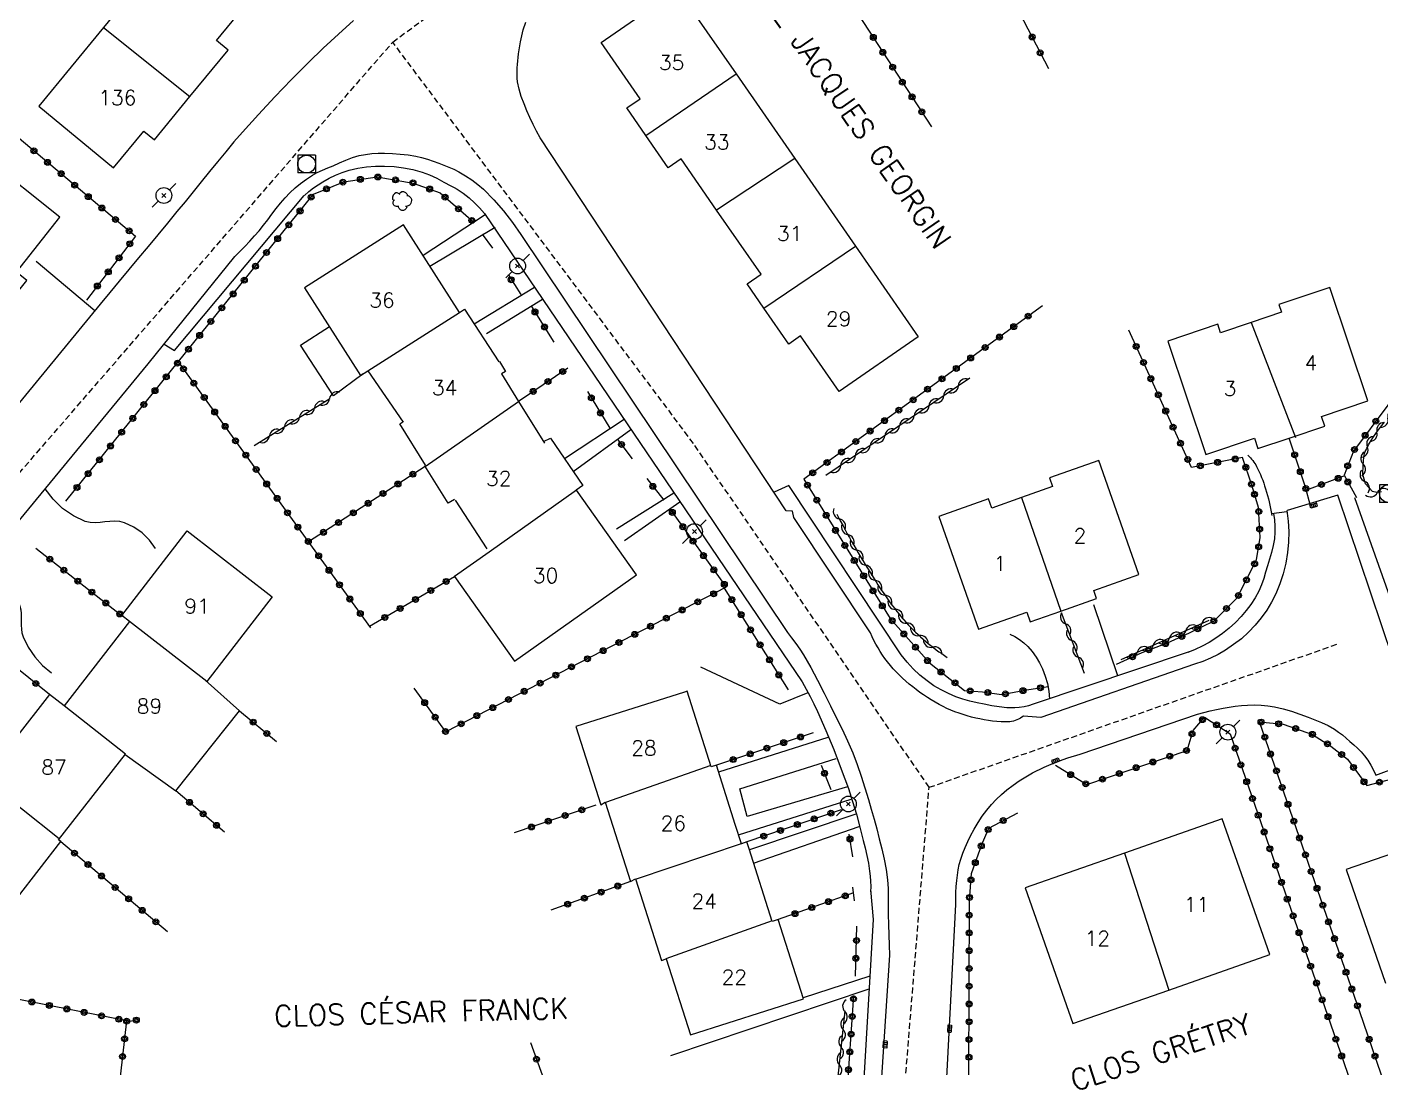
# Model space of a CAD drawing. Header units: millimetres. Extents: x 164000 to 165000, y 151998 to 153000.
# Drawn here: x 164147.9 to 164262.3, y 152198.3 to 152286.3 of the extents above; entities that cross this region are included whole.
import ezdxf
from ezdxf.enums import TextEntityAlignment as Align

# ---------------------------------------------------------------- set-up
doc = ezdxf.new("R2010")
doc.units = ezdxf.units.MM
doc.linetypes.add('DASHED', pattern=[0.75, 0.5, -0.25])
doc.layers.get('0').update_dxf_attribs({"linetype": 'CONTINUOUS'})
for name, color, linetype in [('W0001', 6, 'DASHED'), ('W0008', 7, 'CONTINUOUS'), ('W0014', 7, 'CONTINUOUS'), ('W0017', 7, 'CONTINUOUS'), ('W0101', 7, 'CONTINUOUS'), ('W0104', 1, 'CONTINUOUS'), ('W0300', 7, 'CONTINUOUS'), ('W0310', 3, 'CONTINUOUS'), ('W0323', 7, 'CONTINUOUS'), ('W0401', 7, 'CONTINUOUS'), ('W0420', 7, 'CONTINUOUS'), ('W0473', 7, 'CONTINUOUS'), ('W0989', 7, 'CONTINUOUS'), ('W0991', 7, 'CONTINUOUS'), ('W1102', 7, 'CONTINUOUS')]:
    doc.layers.add(name, color=color, linetype=linetype)
doc.styles.get("Standard").update_dxf_attribs({"font": 'romans.shx', "width": 0.85})

# ---------------------------------------------------------------- blocks, each defined once
blk = doc.blocks.new('T473')
for p, q in [((-0.166667, 0.166667), (0.166667, -0.166667)), ((-0.166667, -0.166667), (0.166667, 0.166667)), ((0.500001, 0.500001), (1.000002, 1.000002)), ((-1.000002, -1.000002), (-0.500001, -0.500001))]:
    blk.add_line(p, q)
blk.add_ellipse((0, 0), major_axis=(0.471405, 0.471405), ratio=1, start_param=5.4977871438, end_param=11.780972451)
blk = doc.blocks.new('T401')
for p, q in [((-0.3, 0.3), (0, 0.3)), ((-0.3, -0.25), (-0.3, 0.3)), ((-0.3, 0.15), (0, 0.15)), ((-0.3, 0), (0, 0)), ((0, 0.3), (0, -0.25)), ((-0.3, -0.15), (0, -0.15)), ((-0.3, -0.25), (-0.3, -0.3)), ((-0.3, -0.3), (0, -0.3)), ((0, -0.3), (0, -0.25))]:
    blk.add_line(p, q)
blk = doc.blocks.new('T420')
for p, q in [((0.75, 0.75), (-0.75, 0.75)), ((-0.75, 0.75), (-0.75, -0.75)), ((0.75, 0.75), (0.75, -0.75)), ((0.75, -0.75), (-0.75, -0.75))]:
    blk.add_line(p, q)
blk.add_ellipse((0, 0), major_axis=(-0.53, 0.53), ratio=1, start_param=3.926991, end_param=10.210176)
blk = doc.blocks.new('T300')
for p, q in [((-0.8, 0.51), (-0.86, 0.34)), ((-0.86, 0.34), (-0.86, 0.17)), ((-0.86, 0.17), (-0.74, 0.06)), ((-0.69, 0.63), (-0.8, 0.51)), ((-0.8, -0.06), (-0.74, 0.06)), ((-0.74, 0.06), (-0.69, 0.11)), ((-0.57, 0.69), (-0.69, 0.63)), ((-0.46, 0.69), (-0.57, 0.69)), ((-0.29, 0.63), (-0.46, 0.69)), ((-0.29, 0.63), (-0.17, 0.74)), ((-0.23, 0.57), (-0.29, 0.63)), ((-0.17, 0.74), (-0.06, 0.8)), ((-0.06, 0.8), (0.06, 0.8)), ((0.06, 0.8), (0.23, 0.74)), ((0.23, 0.74), (0.34, 0.63)), ((0.34, 0.63), (0.4, 0.51)), ((0.46, 0.46), (0.34, 0.46)), ((0.4, 0.51), (0.4, 0.46)), ((0.57, 0.4), (0.46, 0.46)), ((0.57, 0.4), (0.69, 0.29)), ((0.69, 0.29), (0.74, 0.17)), ((0.74, 0.06), (0.69, -0.17)), ((0.74, 0.17), (0.74, 0.06)), ((-0.8, -0.17), (-0.8, -0.06)), ((-0.8, -0.23), (-0.8, -0.17)), ((-0.74, -0.34), (-0.8, -0.23)), ((-0.69, -0.4), (-0.74, -0.34)), ((-0.51, -0.46), (-0.69, -0.4)), ((-0.4, -0.46), (-0.51, -0.46)), ((-0.4, -0.46), (-0.34, -0.46)), ((-0.34, -0.46), (-0.34, -0.4)), ((-0.34, -0.51), (-0.34, -0.46)), ((-0.29, -0.63), (-0.34, -0.51)), ((-0.17, -0.74), (-0.29, -0.63)), ((-0.06, -0.8), (-0.17, -0.74)), ((0.06, -0.8), (-0.06, -0.8)), ((0.17, -0.74), (0.06, -0.8)), ((0.23, -0.69), (0.17, -0.74)), ((0.29, -0.46), (0.23, -0.46)), ((0.29, -0.63), (0.23, -0.69)), ((0.46, -0.4), (0.29, -0.46)), ((0.34, -0.51), (0.29, -0.63)), ((0.34, -0.51), (0.34, -0.46)), ((0.57, -0.34), (0.46, -0.4)), ((0.63, -0.29), (0.57, -0.34)), ((0.69, -0.17), (0.63, -0.29))]:
    blk.add_line(p, q)
blk = doc.blocks.new('t323o')
at = {"color": 0, "linetype": 'Continuous'}
for radius in [0.25, 0.15]:
    blk.add_circle((0, 0), radius, dxfattribs=at)
blk = doc.blocks.new('t310o')
at = {"color": 0, "linetype": 'Continuous'}
for centre, start, end in [((-0.5, 0.38), 216.8699, 323.1304), ((0.5, -0.37), 36.8699, 143.1303)]:
    blk.add_arc(centre, 0.625, start, end, dxfattribs=at)

msp = doc.modelspace()

# ---------------------------------------------------------------- linework, layer by layer
at = {"layer": 'W0001'}
for points in [[(164178.78, 152284.99), (164199.12, 152300.01), (164234.82, 152317.54), (164273.33, 152337.17)], [(164121.4, 152171), (164122.45, 152178.9), (164128.01, 152216.81), (164144.27, 152245.18), (164178.78, 152284.99)], [(164224.09, 152222.05), (164204.19, 152251.09), (164178.78, 152284.99)], [(164224.09, 152222.05), (164258.53, 152234.13)], [(164219.95, 152171), (164224.09, 152222.05)]]:
    msp.add_lwpolyline(points, dxfattribs=at)
at = {"layer": 'W0008'}
for points in [[(164175.47, 152286.82), (164174.19, 152285.65), (164172.91, 152284.47), (164171.66, 152283.26), (164170.23, 152281.83), (164168.82, 152280.37), (164167.44, 152278.89), (164166.08, 152277.38), (164165.37, 152276.56), (164164.67, 152275.73), (164163.98, 152274.89), (164163.29, 152274.05), (164162.61, 152273.2), (164161.93, 152272.35), (164161.24, 152271.51), (164160.55, 152270.67), (164159.74, 152269.69), (164158.93, 152268.71), (164158.12, 152267.73), (164157.3, 152266.76), (164156.49, 152265.78), (164155.68, 152264.8), (164154.87, 152263.83), (164154.06, 152262.85), (164152.25, 152260.66), (164150.45, 152258.47), (164148.65, 152256.28), (164146.86, 152254.08)], [(164191.24, 152276.92), (164190.93, 152277.47), (164190.63, 152278.03), (164190.36, 152278.61), (164190.11, 152279.19), (164189.87, 152279.78), (164189.64, 152280.39), (164189.45, 152281.01), (164189.33, 152281.64), (164189.3, 152281.94), (164189.28, 152282.23), (164189.28, 152282.53), (164189.29, 152282.82), (164189.32, 152283.11), (164189.34, 152283.41), (164189.38, 152283.7), (164189.41, 152283.99), (164189.48, 152284.51), (164189.57, 152285.02), (164189.68, 152285.53), (164189.81, 152286.04), (164190.02, 152286.68)], [(164219.13, 152235.1), (164212.65, 152244.83), (164212.55, 152245.37), (164212.03, 152245.4), (164191.24, 152276.92)], [(164165.44, 152266.89), (164165.87, 152267.31), (164166.29, 152267.74), (164166.7, 152268.17), (164167.11, 152268.62), (164167.49, 152269.06), (164167.86, 152269.52), (164168.22, 152269.99), (164168.57, 152270.46), (164168.93, 152270.93), (164169.3, 152271.39), (164169.69, 152271.83), (164170.1, 152272.26), (164170.54, 152272.67), (164171, 152273.05), (164171.49, 152273.41), (164171.99, 152273.74), (164172.41, 152273.98), (164172.85, 152274.18), (164173.3, 152274.37), (164173.74, 152274.55), (164174.28, 152274.79), (164174.83, 152275.03), (164175.38, 152275.25), (164175.95, 152275.41), (164176.48, 152275.51), (164177.01, 152275.57), (164177.55, 152275.6), (164178.08, 152275.6), (164178.75, 152275.59), (164179.41, 152275.54), (164180.07, 152275.47), (164180.73, 152275.36), (164181.22, 152275.24), (164181.71, 152275.1), (164182.19, 152274.94), (164182.67, 152274.77), (164183.1, 152274.61), (164183.53, 152274.44), (164183.95, 152274.25), (164184.37, 152274.04), (164184.92, 152273.71), (164185.45, 152273.36), (164185.96, 152272.97), (164186.44, 152272.56), (164187.32, 152271.68), (164188.15, 152270.74), (164188.9, 152269.76), (164189.6, 152268.73)], [(164189.6, 152268.73), (164212.12, 152235.13)], [(164144.21, 152240.95), (164158.13, 152257.83), (164165.44, 152266.89)], [(164261.84, 152223.07), (164266.05, 152224.66), (164258.61, 152246.72), (164254.35, 152245.43)], [(164254.32, 152245.43), (164254.43, 152244.54), (164254.48, 152243.65), (164254.46, 152242.76), (164254.37, 152241.87), (164254.22, 152240.97), (164254, 152240.09), (164253.72, 152239.23), (164253.37, 152238.39), (164253.02, 152237.68), (164252.61, 152237), (164252.15, 152236.36), (164251.65, 152235.75), (164251.08, 152235.15), (164250.47, 152234.6), (164249.82, 152234.1), (164249.14, 152233.64), (164248.52, 152233.28), (164247.87, 152232.96), (164247.21, 152232.68), (164246.52, 152232.46)], [(164212.12, 152235.13), (164212.48, 152234.67), (164212.84, 152234.21), (164213.17, 152233.73), (164213.49, 152233.24), (164214.11, 152232.18), (164214.67, 152231.1), (164215.22, 152230.01), (164215.76, 152228.92), (164216.25, 152227.94), (164216.74, 152226.96), (164217.21, 152225.97), (164217.64, 152224.96), (164218.01, 152223.99), (164218.35, 152223), (164218.66, 152222.01), (164218.96, 152221.02), (164219.21, 152220.2), (164219.45, 152219.37), (164219.67, 152218.54), (164219.88, 152217.7), (164220.09, 152216.84), (164220.29, 152215.98), (164220.46, 152215.11), (164220.58, 152214.23), (164220.61, 152213.86), (164220.63, 152213.5), (164220.64, 152213.13), (164220.64, 152212.77), (164220.64, 152212.4), (164220.63, 152212.04), (164220.63, 152211.68), (164220.64, 152211.31), (164220.66, 152210.45), (164220.69, 152209.59), (164220.71, 152208.72), (164220.74, 152207.86)], [(164246.52, 152232.46), (164233.53, 152227.95)], [(164246.77, 152228.22), (164247.3, 152228.37), (164247.84, 152228.51), (164248.38, 152228.63), (164248.92, 152228.73), (164249.44, 152228.83), (164249.96, 152228.91), (164250.48, 152228.97), (164251, 152229), (164251.57, 152229.01), (164252.14, 152228.98), (164252.7, 152228.93), (164253.27, 152228.84), (164253.99, 152228.68), (164254.7, 152228.47), (164255.4, 152228.23), (164256.1, 152227.98), (164256.67, 152227.76), (164257.24, 152227.52), (164257.8, 152227.26), (164258.34, 152226.95), (164258.68, 152226.72), (164259.01, 152226.47), (164259.32, 152226.2), (164259.63, 152225.93), (164259.96, 152225.64), (164260.28, 152225.35), (164260.59, 152225.05), (164260.87, 152224.72), (164261.15, 152224.33), (164261.41, 152223.93), (164261.64, 152223.51), (164261.84, 152223.07)], [(164236.84, 152224.85), (164246.77, 152228.22)], [(164226.35, 152212.15), (164226.35, 152212.66), (164226.36, 152213.16), (164226.39, 152213.67), (164226.43, 152214.17), (164226.49, 152214.63), (164226.56, 152215.08), (164226.64, 152215.53), (164226.76, 152215.98), (164226.93, 152216.49), (164227.13, 152216.98), (164227.35, 152217.47), (164227.59, 152217.95), (164227.9, 152218.51), (164228.23, 152219.07), (164228.58, 152219.61), (164228.97, 152220.13), (164229.36, 152220.59), (164229.77, 152221.03), (164230.21, 152221.44), (164230.67, 152221.83), (164231.18, 152222.23), (164231.71, 152222.6), (164232.26, 152222.94), (164232.83, 152223.26), (164233.8, 152223.74), (164234.79, 152224.16), (164235.81, 152224.53), (164236.84, 152224.85)], [(164224.22, 152171), (164226.35, 152212.15)], [(164220.74, 152207.86), (164218.67, 152176.09)]]:
    msp.add_lwpolyline(points, dxfattribs=at)
msp.add_lwpolyline([(164233.53, 152227.95), (164232.07, 152228.05, -0.096997), (164230.91, 152227.57, -0.0604), (164228.03, 152227.9, -0.058379), (164225.27, 152228.87, -0.055024), (164222.71, 152230.54, -0.057197), (164220.58, 152232.64, -0.06414), (164219.13, 152235.1)], format="xyb", dxfattribs=at)
at = {"layer": 'W0014'}
for points in [[(164171.34, 152272.04), (164171.7, 152272.37), (164172.08, 152272.67), (164172.47, 152272.95), (164172.88, 152273.2), (164173.41, 152273.5), (164173.95, 152273.76), (164174.51, 152273.99), (164175.09, 152274.17), (164175.83, 152274.34), (164176.57, 152274.46), (164177.33, 152274.52), (164178.08, 152274.52), (164178.89, 152274.48), (164179.69, 152274.38), (164180.48, 152274.22), (164181.27, 152274.01), (164181.9, 152273.78), (164182.51, 152273.49), (164183.1, 152273.17), (164183.69, 152272.85), (164183.96, 152272.71), (164184.23, 152272.56), (164184.49, 152272.41), (164184.74, 152272.23), (164185.23, 152271.84), (164185.68, 152271.42), (164186.12, 152270.98), (164186.52, 152270.51)], [(164159.46, 152259.49), (164160.34, 152258.94), (164171.31, 152272.04)], [(164186.59, 152270.41), (164181.34, 152266.98)], [(164186.52, 152270.51), (164213.36, 152230.95)], [(164181.92, 152266.07), (164187.44, 152269.35)], [(164190.75, 152264.27), (164185.67, 152261.17)], [(164186.71, 152260.39), (164191.43, 152263.27)], [(164198.32, 152253.11), (164193.3, 152249.79)], [(164194.02, 152248.73), (164198.9, 152252.26)], [(164221.74, 152233.24), (164212.25, 152247.53), (164210.99, 152246.99)], [(164202.53, 152246.9), (164197.69, 152243.84)], [(164198.36, 152242.89), (164203.04, 152246.15)], [(164265.67, 152230.7), (164260.06, 152246.51)], [(164253.19, 152245.18), (164253.26, 152244.65), (164253.3, 152244.12), (164253.3, 152243.59), (164253.27, 152243.05), (164253.17, 152242.47), (164253.02, 152241.89), (164252.85, 152241.32), (164252.67, 152240.76), (164252.52, 152240.22), (164252.36, 152239.68), (164252.17, 152239.15), (164251.95, 152238.63), (164251.63, 152238.05), (164251.28, 152237.5), (164250.89, 152236.97), (164250.46, 152236.47), (164249.97, 152235.96), (164249.44, 152235.49), (164248.88, 152235.05), (164248.3, 152234.64), (164247.75, 152234.29), (164247.17, 152233.97), (164246.57, 152233.69), (164245.96, 152233.44)], [(164254.32, 152245.32), (164253.02, 152245.14)], [(164246.07, 152233.48), (164232.88, 152229.06)], [(164232.88, 152229.06), (164232.5, 152228.94), (164232.11, 152228.85), (164231.71, 152228.79), (164231.32, 152228.76), (164230.67, 152228.77), (164230.02, 152228.84), (164229.39, 152228.94), (164228.75, 152229.06), (164228.15, 152229.18), (164227.54, 152229.32), (164226.94, 152229.49), (164226.35, 152229.7), (164225.72, 152229.98), (164225.1, 152230.28), (164224.5, 152230.63), (164223.93, 152231.03), (164223.32, 152231.52), (164222.75, 152232.05), (164222.23, 152232.63), (164221.74, 152233.24)], [(164213.36, 152230.95), (164213.7, 152230.34), (164214.03, 152229.72), (164214.35, 152229.1), (164214.65, 152228.46), (164215.36, 152226.86), (164216.04, 152225.23), (164216.67, 152223.59), (164217.27, 152221.94), (164217.62, 152220.86), (164217.95, 152219.77), (164218.25, 152218.67), (164218.53, 152217.57), (164218.69, 152216.93), (164218.84, 152216.28), (164218.97, 152215.64), (164219.07, 152214.98), (164219.12, 152214.54), (164219.15, 152214.11), (164219.16, 152213.67), (164219.15, 152213.23)], [(164217.21, 152222.09), (164208.72, 152219.59), (164208.1, 152221.91)], [(164207.99, 152218.04), (164217.52, 152221.06)], [(164217.89, 152219.78), (164208.91, 152216.78)], [(164209.27, 152215.65), (164218.19, 152218.75)], [(164219.14, 152213.42), (164219.37, 152210.88), (164217.4, 152177.25)], [(164219.09, 152206.1), (164213.46, 152204.27)], [(164202.27, 152199.39), (164219.03, 152205.02)]]:
    msp.add_lwpolyline(points, dxfattribs=at)
at = {"layer": 'W0017'}
for points in [[(164153.61, 152262.3), (164148.66, 152266.46)], [(164158.75, 152242.22), (164158.24, 152242.92), (164157.62, 152243.53), (164156.91, 152244.03), (164156.13, 152244.4), (164155.72, 152244.51), (164155.3, 152244.53), (164154.88, 152244.51), (164154.47, 152244.46), (164154.07, 152244.41), (164153.65, 152244.38), (164153.23, 152244.41), (164152.81, 152244.51), (164151.81, 152244.98), (164150.89, 152245.61), (164150.09, 152246.38), (164149.42, 152247.27)], [(164256.31, 152245.83), (164255.88, 152247.41)], [(164144.44, 152241.22), (164144.88, 152240.88), (164145.29, 152240.51), (164145.67, 152240.11), (164146.02, 152239.68), (164146.4, 152239.14), (164146.75, 152238.58), (164147.05, 152237.99), (164147.29, 152237.36), (164147.36, 152237.04), (164147.39, 152236.72), (164147.4, 152236.39), (164147.39, 152236.07), (164147.39, 152235.75), (164147.41, 152235.42), (164147.46, 152235.09), (164147.56, 152234.77), (164147.99, 152233.89), (164148.54, 152233.08), (164149.2, 152232.35), (164149.96, 152231.73)], [(164240.04, 152231.46), (164238, 152237.47)], [(164230.91, 152234.99), (164231.32, 152234.78), (164231.72, 152234.54), (164232.08, 152234.25), (164232.42, 152233.94), (164232.8, 152233.51), (164233.13, 152233.05), (164233.42, 152232.56), (164233.66, 152232.05), (164233.9, 152231.44), (164234.08, 152230.81), (164234.2, 152230.17), (164234.27, 152229.52)], [(164213.84, 152230.02), (164211.47, 152229.08), (164204.81, 152232.21)], [(164215.54, 152226.25), (164206.31, 152223.32)], [(164208.1, 152221.91), (164216.25, 152224.48)]]:
    msp.add_lwpolyline(points, dxfattribs=at)
msp.add_lwpolyline([(164251.03, 152250.09, -0.069252), (164251.76, 152249.15, -0.052692), (164252.51, 152247.26, -0.036028), (164253.05, 152245.02)], format="xyb", dxfattribs=at)
at = {"layer": 'W0101'}
for points in [[(164161.64, 152280.39), (164164.87, 152284.32), (164163.89, 152285.12), (164166.54, 152288.34), (164160.3, 152293.46), (164154.35, 152286.22)], [(164200.17, 152277.1), (164198.56, 152279.43), (164199.69, 152280.21), (164196.39, 152284.97), (164202.85, 152289.44), (164207.8, 152282.3)], [(164154.35, 152286.22), (164148.88, 152279.57)], [(164207.8, 152282.3), (164212.75, 152275.15)], [(164148.88, 152279.57), (164155.2, 152274.37), (164157.75, 152277.48), (164158.65, 152276.75), (164161.64, 152280.39)], [(164206.14, 152270.81), (164203.16, 152275.13), (164202.06, 152274.37), (164200.17, 152277.1)], [(164146.21, 152262.77), (164147.87, 152264.87), (164147, 152265.57), (164150.67, 152270.21), (164144.35, 152275.21), (164139.01, 152268.46)], [(164212.75, 152275.15), (164217.86, 152267.76)], [(164210.14, 152262.51), (164208.71, 152264.57), (164209.9, 152265.39), (164206.14, 152270.81)], [(164184.42, 152262.15), (164179.7, 152269.56), (164171.34, 152264.24), (164176.06, 152256.82), (164176.68, 152257.22)], [(164217.86, 152267.76), (164223.17, 152260.09)], [(164254.5, 152251.55), (164257.51, 152252.56), (164257.24, 152253.37), (164261.16, 152254.69), (164257.94, 152264.27), (164253.63, 152262.82), (164253.85, 152262.17), (164251.29, 152261.32)], [(164184.42, 152262.15), (164184.85, 152262.44), (164187.73, 152257.98)], [(164223.17, 152260.09), (164216.48, 152255.47), (164213.22, 152260.18), (164212.23, 152259.49), (164210.14, 152262.51)], [(164251.29, 152261.32), (164248.71, 152260.45), (164248.47, 152261.16), (164244.25, 152259.74), (164247.47, 152250.15)], [(164187.79, 152258.02), (164188.32, 152257.17), (164187.97, 152256.96), (164189.41, 152254.65)], [(164176.68, 152257.22), (164179.65, 152252.88)], [(164189.41, 152254.65), (164191.61, 152251.12)], [(164181.49, 152249.21), (164181.55, 152249.25), (164179.37, 152252.76), (164179.62, 152252.92)], [(164191.52, 152251.26), (164192.11, 152251.55), (164194.83, 152247.53), (164194.29, 152247.14)], [(164247.47, 152250.15), (164251.58, 152251.53), (164251.87, 152250.67), (164254.5, 152251.55)], [(164235.23, 152236.94), (164238.24, 152238), (164238, 152238.68), (164241.82, 152240.03), (164238.43, 152249.66), (164234.26, 152248.19), (164234.52, 152247.45), (164231.9, 152246.52)], [(164183.47, 152246.04), (164181.49, 152249.21)], [(164184.01, 152239.85), (164189.08, 152232.7), (164199.38, 152240), (164194.3, 152247.15)], [(164184, 152246.37), (164183.47, 152246.04)], [(164184.05, 152246.3), (164186.74, 152242.19)], [(164231.9, 152246.52), (164229.38, 152245.64), (164229.1, 152246.41), (164224.9, 152244.93), (164228.26, 152235.4)], [(164155.89, 152236.55), (164161.42, 152243.7), (164168.6, 152238.14), (164163.07, 152231)], [(164186.93, 152241.92), (164184.01, 152239.85)], [(164228.26, 152235.4), (164232.35, 152236.84), (164232.64, 152236.03), (164235.23, 152236.94)], [(164156.53, 152236.06), (164151.01, 152228.93)], [(164156.53, 152236.06), (164155.89, 152236.55)], [(164156.19, 152224.82), (164160.47, 152221.75), (164165.84, 152228.52), (164162.93, 152231.11)], [(164203.42, 152230.1), (164194.24, 152227.18)], [(164205.69, 152223.78), (164203.66, 152230.18), (164203.42, 152230.1)], [(164151.01, 152228.93), (164149.79, 152229.89), (164144.2, 152222.76)], [(164194.24, 152227.18), (164196.35, 152220.57), (164196.73, 152220.8)], [(164150.54, 152217.62), (164156.21, 152224.86)], [(164207.71, 152218.91), (164206.12, 152223.91), (164205.69, 152223.78)], [(164196.73, 152220.8), (164198.86, 152214.1), (164199.29, 152214.32)], [(164208.23, 152217.29), (164207.71, 152218.91)], [(164244.34, 152204.93), (164252.88, 152207.93), (164248.86, 152219.39), (164240.59, 152216.49)], [(164145.21, 152210.39), (164150.74, 152217.46), (164150.54, 152217.62)], [(164208.89, 152216.84), (164208.7, 152217.44), (164208.23, 152217.29)], [(164265.91, 152218.2), (164263.06, 152217.22), (164263.32, 152216.48), (164259.33, 152215.1), (164262.66, 152205.52)], [(164210.84, 152210.72), (164208.89, 152216.84)], [(164240.59, 152216.49), (164232.21, 152213.55)], [(164199.29, 152214.32), (164201.48, 152207.43), (164201.89, 152207.56)], [(164232.21, 152213.55), (164236.22, 152202.09), (164244.34, 152204.93)], [(164201.89, 152207.56), (164203.93, 152201.15), (164213.48, 152204.19), (164211.35, 152210.88), (164210.84, 152210.72)]]:
    msp.add_lwpolyline(points, dxfattribs=at)
at = {"layer": 'W0104'}
msp.add_lwpolyline([(164176.29, 152256.97), (164173.77, 152255.11), (164170.99, 152259.4), (164173.43, 152260.96)], dxfattribs=at)
at = {"layer": 'W0310'}
for points in [[(164227.54, 152256.62), (164215.38, 152248.39)], [(164167.08, 152250.93), (164173.47, 152254.89)], [(164262.3, 152247.01), (164261.92, 152246.94), (164261.55, 152247.04), (164260.96, 152247.67), (164260.73, 152248.48), (164260.75, 152249.26), (164260.82, 152249.93), (164260.84, 152250.09), (164260.88, 152250.25), (164260.93, 152250.41), (164261, 152250.56), (164261.07, 152250.7), (164261.15, 152250.84), (164261.22, 152250.98), (164261.3, 152251.12), (164261.59, 152251.58), (164261.9, 152252.03), (164262.23, 152252.46), (164262.57, 152252.88)], [(164237.22, 152231.65), (164235.28, 152236.8)], [(164247.71, 152236.15), (164240.3, 152232.83)], [(164212.65, 152174.88), (164214.43, 152175.12), (164215.49, 152178.22), (164216.13, 152195), (164217, 152203.17)]]:
    msp.add_lwpolyline(points, dxfattribs=at)
msp.add_lwpolyline([(164216.3, 152245.13, 0.025708), (164219.29, 152239.93, 0.043506), (164222.15, 152235.96, 0.0612), (164225.63, 152233.02)], format="xyb", dxfattribs=at)
at = {"layer": 'W0323'}
for points in [[(164209.96, 152299.85), (164224.29, 152277.84)], [(164227.87, 152294.9), (164234.17, 152282.76)], [(164137.74, 152284.84), (164157.05, 152268.59), (164152.92, 152263.2)], [(164151.17, 152246.21), (164172.1, 152272.15), (164174.66, 152273.2), (164177.46, 152273.61), (164180.51, 152273.09), (164182.78, 152272.26), (164185.61, 152269.8)], [(164186.33, 152268.78), (164187.22, 152267.59)], [(164188.52, 152265.35), (164189.6, 152263.66)], [(164264.09, 152264.04), (164265.99, 152260.18), (164262.84, 152254.33), (164259.93, 152250.44), (164259.15, 152248.42), (164260.2, 152246.53)], [(164190.51, 152262.66), (164192.4, 152259.66)], [(164233.67, 152262.72), (164213.52, 152248.07), (164220.8, 152236.31), (164224.12, 152232.56), (164225.87, 152231.19), (164227.08, 152230.24), (164228.59, 152230.11), (164230.21, 152229.89), (164232.34, 152230.27), (164234.15, 152230.57)], [(164251.38, 152247.48), (164250.57, 152249.9), (164246.26, 152249.07), (164240.96, 152260.66)], [(164176.92, 152235.52), (164160.68, 152257.99)], [(164193.56, 152257.45), (164189.41, 152254.65)], [(164195.23, 152255.49), (164197.12, 152252.38)], [(164197.8, 152251.41), (164199.01, 152249.8)], [(164259.19, 152248.35), (164255.96, 152247.15), (164254.5, 152251.55)], [(164181.52, 152249.16), (164171.67, 152242.78)], [(164200.25, 152248.12), (164201.68, 152246.29)], [(164239.92, 152232.46), (164242.1, 152233.45), (164244.23, 152234.24), (164246.09, 152235.1), (164248.17, 152236.12), (164249.01, 152236.96), (164250.11, 152238.04), (164250.89, 152239.55), (164251.76, 152241.25), (164252.05, 152243.16), (164251.92, 152245.67), (164251.38, 152247.48)], [(164202.25, 152245.48), (164206.96, 152238.95), (164183.26, 152226.74), (164180.6, 152230.42)], [(164148.64, 152242.24), (164155.96, 152236.5)], [(164176.82, 152235.65), (164184.01, 152239.85)], [(164212.2, 152230.27), (164206.8, 152238.87)], [(164149.79, 152229.89), (164142.78, 152235.51)], [(164165.84, 152228.52), (164168.95, 152225.91)], [(164234.77, 152223.91), (164237.41, 152222.29), (164245.88, 152225.17), (164246.39, 152226.85), (164247.36, 152227.98), (164249.52, 152226.58)], [(164214.3, 152226.66), (164206.12, 152223.91)], [(164249.52, 152226.58), (164258.28, 152201.27)], [(164260.78, 152202.18), (164252, 152227.57), (164253.99, 152227.39), (164256.48, 152226.52), (164258.04, 152225.52), (164259.44, 152224.42), (164261.06, 152222.21), (164264.27, 152223.04)], [(164215.81, 152221.83), (164215, 152223.88)], [(164164.57, 152218.27), (164160.47, 152221.75)], [(164189.08, 152218.22), (164195.96, 152220.56)], [(164216.65, 152220.16), (164208.7, 152217.44)], [(164227.46, 152197.75), (164227.49, 152212.5), (164227.68, 152214.77), (164228.54, 152217.22), (164229.13, 152218.59), (164231.59, 152219.89)], [(164297.6, 152219), (164278.97, 152200.55), (164263.08, 152195.51), (164260.78, 152202.18)], [(164150.74, 152217.46), (164159.75, 152209.86)], [(164217.64, 152216.19), (164217.35, 152218.08)], [(164198.86, 152214.1), (164192.15, 152211.67)], [(164217.7, 152213.13), (164211.35, 152210.88)], [(164217.78, 152212.47), (164217.64, 152213.63)], [(164217.86, 152206.11), (164217.99, 152210.32)], [(164157.23, 152202.41), (164156.59, 152202.28), (164130.64, 152207.4)], [(164190.41, 152200.5), (164191.65, 152197.07), (164217.13, 152195.86), (164217.72, 152204.46)], [(164156.3, 152202.34), (164152.73, 152171)], [(164258.28, 152201.27), (164261.19, 152192.84), (164261.09, 152191.79), (164259.9, 152191.14), (164252.72, 152191.61)]]:
    msp.add_lwpolyline(points, dxfattribs=at)
at = {"layer": 'W1102'}
for points in [[(164154.35, 152286.22), (164161.64, 152280.39)], [(164200.17, 152277.1), (164207.8, 152282.3)], [(164212.75, 152275.15), (164206.14, 152270.81)], [(164210.14, 152262.51), (164217.86, 152267.76)], [(164176.68, 152257.22), (164184.42, 152262.15)], [(164251.29, 152261.32), (164255.03, 152251.6)], [(164181.52, 152249.16), (164189.41, 152254.65)], [(164194.3, 152247.15), (164186.93, 152241.92)], [(164231.9, 152246.52), (164235.23, 152236.94)], [(164163.07, 152231), (164156.53, 152236.06)], [(164156.21, 152224.86), (164151.01, 152228.93)], [(164205.66, 152223.88), (164196.74, 152220.76)], [(164150.61, 152217.7), (164144.2, 152222.76)], [(164199.3, 152214.28), (164208.33, 152217.32)], [(164240.59, 152216.49), (164244.34, 152204.93)], [(164210.82, 152210.78), (164201.84, 152207.55)]]:
    msp.add_lwpolyline(points, dxfattribs=at)

# ---------------------------------------------------------------- block references
at = {"layer": 'W0300'}
msp.add_blockref('T300', (164179.62, 152271.56), dxfattribs=at)
at = {"layer": 'W0310'}
for p, rotation in [((164226.56, 152255.96), 214.0695045792537), ((164173.45, 152254.88), 31.80938854971735), ((164225.32, 152255.12), 214.0695045792537), ((164170.9, 152253.3), 31.80938854971735), ((164172.18, 152254.09), 31.80938854971735), ((164222.83, 152253.43), 214.0695045792537), ((164224.08, 152254.27), 214.0695045792537), ((164262.86, 152253.23), 50.68855131746156), ((164169.63, 152252.51), 31.80938854971735), ((164221.59, 152252.59), 214.0695045792537), ((164261.93, 152252.06), 52.38925877838125), ((164168.36, 152251.72), 31.80938854971735), ((164220.35, 152251.75), 214.0695045792537), ((164261.12, 152250.8), 61.26160192180129), ((164217.86, 152250.07), 214.0695045792537), ((164219.11, 152250.91), 214.0695045792537), ((164216.62, 152249.23), 214.0695045792537), ((164260.76, 152249.36), 84.10977753253121), ((164260.9, 152247.89), 105.9828385089109), ((164261.95, 152246.94), 191.3918773153001), ((164216.51, 152244.72), 297.4159738963545), ((164217.22, 152243.39), 298.8869583005097), ((164217.96, 152242.09), 300.3579427046649), ((164218.73, 152240.8), 301.8289271088201), ((164219.53, 152239.53), 301.7475287186737), ((164220.35, 152238.28), 304.8019756304298), ((164221.24, 152237.07), 307.8564225421859), ((164235.63, 152235.86), 110.6546059577707), ((164222.19, 152235.91), 313.0006664321331), ((164223.26, 152234.86), 317.6030296580403), ((164245.77, 152235.28), 204.0976691960734), ((164247.14, 152235.9), 204.0976691960734), ((164224.4, 152233.89), 322.2053928839475), ((164236.16, 152234.45), 110.6546059577707), ((164243.03, 152234.06), 204.0976691960734), ((164244.4, 152234.67), 204.0976691960734), ((164236.69, 152233.05), 110.6546059577707), ((164241.66, 152233.45), 204.0976691960734), ((164216.99, 152203.1), 83.97130698720144), ((164216.83, 152201.6), 83.97130698720144), ((164216.67, 152200.11), 83.97130698720144), ((164216.52, 152198.62), 83.97130698720144)]:
    msp.add_blockref('t310o', p, dxfattribs=dict(at, rotation=rotation))
at = {"layer": 'W0323'}
for p, rotation in [((164219.38, 152285.39), 303.0768332349721), ((164232.79, 152285.42), 297.435361128973), ((164220.19, 152284.13), 303.0768332349721), ((164233.48, 152284.09), 297.435361128973), ((164221.01, 152282.87), 303.0768332349721), ((164221.83, 152281.61), 303.0768332349721), ((164222.65, 152280.36), 303.0768332349721), ((164223.47, 152279.1), 303.0768332349721), ((164148.47, 152275.81), 319.9240558093552), ((164149.62, 152274.84), 319.9240558093552), ((164150.77, 152273.88), 319.9240558093552), ((164174.57, 152273.16), 22.31944240766628), ((164176.04, 152273.4), 8.207225262761105), ((164177.53, 152273.6), 350.4554558278479), ((164179.01, 152273.35), 350.4554558278479), ((164151.91, 152272.91), 319.9240558093552), ((164153.06, 152271.94), 319.9240558093552), ((164173.18, 152272.59), 22.31944240766628), ((164180.49, 152273.1), 350.4554558278479), ((164181.9, 152272.58), 339.7435611468777), ((164154.21, 152270.98), 319.9240558093552), ((164171.89, 152271.89), 51.10851907086632), ((164183.2, 152271.89), 319.0856106167718), ((164184.33, 152270.91), 319.0856106167718), ((164155.36, 152270.01), 319.9240558093552), ((164170.95, 152270.73), 51.10851907086632), ((164185.47, 152269.93), 319.0856106167718), ((164156.51, 152269.05), 319.9240558093552), ((164170.01, 152269.56), 51.10851907086632), ((164156.57, 152267.96), 232.5840109452901), ((164169.06, 152268.39), 51.10851907086632), ((164155.66, 152266.77), 232.5840109452901), ((164168.12, 152267.22), 51.10851907086632), ((164154.75, 152265.58), 232.5840109452901), ((164167.18, 152266.06), 51.10851907086632), ((164153.83, 152264.39), 232.5840109452901), ((164166.24, 152264.89), 51.10851907086632), ((164188.79, 152264.92), 302.4123173005131), ((164165.3, 152263.72), 51.10851907086632), ((164164.35, 152262.55), 51.10851907086632), ((164190.8, 152262.2), 302.2367856886374), ((164232.46, 152261.84), 216.0273733850446), ((164163.41, 152261.39), 51.10851907086632), ((164191.6, 152260.93), 302.2367856886374), ((164231.24, 152260.96), 216.0273733850446), ((164162.47, 152260.22), 51.10851907086632), ((164230.03, 152260.08), 216.0273733850446), ((164161.53, 152259.05), 51.10851907086632), ((164227.6, 152258.31), 216.0273733850446), ((164228.82, 152259.2), 216.0273733850446), ((164241.59, 152259.29), 114.5416201245785), ((164160.59, 152257.88), 51.10851907086632), ((164161.1, 152257.4), 125.8533431988852), ((164193.14, 152257.17), 214.0323426939498), ((164226.39, 152257.43), 216.0273733850446), ((164242.21, 152257.93), 114.5416201245785), ((164159.65, 152256.72), 51.10851907086632), ((164161.98, 152256.19), 125.8533431988852), ((164191.9, 152256.33), 214.0323426939498), ((164225.18, 152256.55), 216.0273733850446), ((164242.83, 152256.56), 114.5416201245785), ((164158.7, 152255.55), 51.10851907086632), ((164162.86, 152254.97), 125.8533431988852), ((164190.65, 152255.49), 214.0323426939498), ((164195.56, 152254.95), 301.3286887649612), ((164222.75, 152254.78), 216.0273733850446), ((164223.96, 152255.67), 216.0273733850446), ((164243.46, 152255.2), 114.5416201245785), ((164157.76, 152254.38), 51.10851907086632), ((164163.74, 152253.75), 125.8533431988852), ((164196.34, 152253.67), 301.3286887649612), ((164221.54, 152253.9), 216.0273733850446), ((164244.08, 152253.83), 114.5416201245785), ((164156.82, 152253.21), 51.10851907086632), ((164164.62, 152252.54), 125.8533431988852), ((164220.33, 152253.02), 216.0273733850446), ((164261.83, 152252.98), 233.1301070777432), ((164155.88, 152252.05), 51.10851907086632), ((164219.11, 152252.14), 216.0273733850446), ((164244.7, 152252.47), 114.5416201245785), ((164260.93, 152251.78), 233.1301070777432), ((164154.94, 152250.88), 51.10851907086632), ((164165.5, 152251.32), 125.8533431988852), ((164198.11, 152251), 306.8698863140146), ((164216.69, 152250.37), 216.0273733850446), ((164217.9, 152251.26), 216.0273733850446), ((164245.32, 152251.11), 114.5416201245785), ((164260.03, 152250.58), 233.1301070777432), ((164154, 152249.71), 51.10851907086632), ((164166.37, 152250.11), 125.8533431988852), ((164215.47, 152249.49), 216.0273733850446), ((164245.95, 152249.74), 114.5416201245785), ((164247, 152249.21), 190.965185166923), ((164248.47, 152249.5), 190.965185166923), ((164249.95, 152249.78), 190.965185166923), ((164254.97, 152250.13), 108.4357378261916), ((164259.45, 152249.2), 248.8601728897611), ((164153.05, 152248.54), 51.10851907086632), ((164167.25, 152248.89), 125.8533431988852), ((164180.48, 152248.49), 212.941498800132), ((164214.26, 152248.61), 216.0273733850446), ((164250.84, 152249.08), 108.4349559056261), ((164255.45, 152248.71), 108.4357378261916), ((164258.65, 152248.15), 200.3322522629751), ((164152.11, 152247.38), 51.10851907086632), ((164168.13, 152247.67), 125.8533431988852), ((164177.96, 152246.86), 212.941498800132), ((164179.22, 152247.67), 212.941498800132), ((164200.76, 152247.47), 307.9332791452634), ((164213.82, 152247.57), 301.7685246131949), ((164251.32, 152247.66), 108.4349559056261), ((164255.92, 152247.28), 108.4357378261916), ((164257.24, 152247.63), 200.3322522629751), ((164259.47, 152247.84), 299.1240511786845), ((164169.01, 152246.46), 125.8533431988852), ((164176.7, 152246.04), 212.941498800132), ((164214.61, 152246.3), 301.7685246131949), ((164251.58, 152246.8), 106.6207508297528), ((164169.89, 152245.24), 125.8533431988852), ((164175.45, 152245.23), 212.941498800132), ((164202.4, 152245.27), 305.87221161045), ((164215.4, 152245.02), 301.7685246131949), ((164251.94, 152245.35), 93.07744486601969), ((164170.77, 152244.03), 125.8533431988852), ((164172.93, 152243.59), 212.941498800132), ((164174.19, 152244.41), 212.941498800132), ((164203.28, 152244.06), 305.87221161045), ((164216.19, 152243.75), 301.7685246131949), ((164252.02, 152243.85), 93.07744486601969), ((164171.65, 152242.81), 125.8533431988852), ((164204.15, 152242.84), 305.87221161045), ((164216.98, 152242.47), 301.7685246131949), ((164251.93, 152242.36), 81.19320483651906), ((164149.82, 152241.32), 321.8937322647067), ((164172.52, 152241.6), 125.8533431988852), ((164205.03, 152241.62), 305.87221161045), ((164217.77, 152241.2), 301.7685246131949), ((164151, 152240.39), 321.8937322647067), ((164173.4, 152240.38), 125.8533431988852), ((164205.91, 152240.41), 305.87221161045), ((164218.56, 152239.92), 301.7685246131949), ((164251.59, 152240.92), 63.07232086749331), ((164152.18, 152239.47), 321.8937322647067), ((164174.28, 152239.16), 125.8533431988852), ((164183.3, 152239.44), 30.34437253138555), ((164206.79, 152239.19), 305.87221161045), ((164250.91, 152239.58), 63.07232086749331), ((164153.36, 152238.54), 321.8937322647067), ((164175.16, 152237.95), 125.8533431988852), ((164180.71, 152237.92), 30.34437253138555), ((164182, 152238.68), 30.34437253138555), ((164204.56, 152237.72), 207.264693236609), ((164205.89, 152238.4), 207.264693236609), ((164207.42, 152237.9), 122.0870852436579), ((164219.35, 152238.65), 301.7685246131949), ((164250.22, 152238.25), 62.62229402637782), ((164154.54, 152237.62), 321.8937322647067), ((164155.72, 152236.69), 321.8937322647067), ((164176.04, 152236.73), 125.8533431988852), ((164179.41, 152237.16), 30.34437253138555), ((164203.23, 152237.03), 207.264693236609), ((164208.21, 152236.63), 122.0870852436579), ((164220.14, 152237.37), 301.7685246131949), ((164249.21, 152237.15), 44.29270394226273), ((164178.12, 152236.4), 30.34437253138555), ((164200.56, 152235.65), 207.264693236609), ((164201.89, 152236.34), 207.264693236609), ((164209.01, 152235.35), 122.0870852436579), ((164220.97, 152236.12), 311.5053644026171), ((164246.79, 152235.44), 26.26662625375839), ((164248.14, 152236.11), 26.26662625375839), ((164197.89, 152234.28), 207.264693236609), ((164199.23, 152234.97), 207.264693236609), ((164221.96, 152235), 311.5053644026171), ((164245.44, 152234.79), 24.88037310176908), ((164196.56, 152233.59), 207.264693236609), ((164209.81, 152234.08), 122.0870852436579), ((164222.95, 152233.88), 311.5053644026171), ((164241.28, 152233.08), 24.55045480252214), ((164242.66, 152233.66), 20.15760939336584), ((164244.07, 152234.18), 20.15760939336584), ((164193.89, 152232.22), 207.264693236609), ((164195.23, 152232.91), 207.264693236609), ((164210.6, 152232.81), 122.0870852436579), ((164223.95, 152232.75), 311.5053644026171), ((164148.63, 152230.82), 141.2932555602417), ((164191.23, 152230.84), 207.264693236609), ((164192.56, 152231.53), 207.264693236609), ((164211.4, 152231.54), 122.0870852436579), ((164225.1, 152231.79), 321.8817339027004), ((164226.28, 152230.87), 322.1250130794885), ((164189.89, 152230.16), 207.264693236609), ((164227.56, 152230.2), 354.8978522246555), ((164229.05, 152230.05), 352.4053287980309), ((164230.54, 152229.95), 10.04935947839822), ((164232.02, 152230.21), 10.04935947839822), ((164233.5, 152230.46), 9.323596385447779), ((164181.48, 152229.2), 125.8533431988257), ((164187.23, 152228.78), 207.264693236609), ((164188.56, 152229.47), 207.264693236609), ((164166.99, 152227.56), 320.060673309475), ((164182.36, 152227.98), 125.8533431988257), ((164184.56, 152227.41), 207.264693236609), ((164185.89, 152228.1), 207.264693236609), ((164247.18, 152227.76), 49.39869285320516), ((164252.13, 152227.56), 354.5962182531002), ((164253.62, 152227.42), 354.5962182531002), ((164168.14, 152226.59), 320.060673309475), ((164183.24, 152226.77), 125.8533431988257), ((164213.23, 152226.3), 198.542497162673), ((164246.3, 152226.57), 72.96223725744555), ((164248.38, 152227.32), 326.9761287106209), ((164252.45, 152226.28), 109.0686628869177), ((164255.06, 152227.02), 340.8209892874495), ((164256.47, 152226.52), 340.8209892874495), ((164210.39, 152225.35), 198.542497162673), ((164211.81, 152225.82), 198.542497162673), ((164245.84, 152225.16), 18.8172785623289), ((164249.94, 152225.36), 289.0919183454778), ((164257.74, 152225.72), 327.4649373326462), ((164207.54, 152224.39), 198.542497162673), ((164208.97, 152224.87), 198.542497162673), ((164243, 152224.19), 18.8172785623289), ((164244.42, 152224.68), 18.8172785623289), ((164250.43, 152223.95), 289.0919183454778), ((164252.94, 152224.86), 109.0686628869177), ((164258.94, 152224.82), 321.7455612343081), ((164215.26, 152223.23), 111.5409797361095), ((164236.05, 152223.12), 328.5231587197018), ((164240.16, 152223.22), 18.8172785623289), ((164241.58, 152223.71), 18.8172785623289), ((164253.43, 152223.44), 109.0686628869177), ((164259.95, 152223.73), 306.1932048361597), ((164237.33, 152222.34), 328.5231587197018), ((164238.74, 152222.74), 18.8172785623289), ((164250.92, 152222.53), 289.0919183454778), ((164253.92, 152222.03), 109.0686628869177), ((164260.83, 152222.52), 306.1932048361597), ((164262.14, 152222.49), 14.6012743932649), ((164161.62, 152220.78), 139.6859017112193), ((164251.41, 152221.11), 289.0919183454778), ((164254.41, 152220.61), 109.0686628869177), ((164162.76, 152219.81), 139.6859017112193), ((164193.34, 152219.67), 18.8114086971856), ((164194.76, 152220.15), 18.8114086971856), ((164214.38, 152219.38), 198.9257921640124), ((164215.8, 152219.87), 198.9257921640124), ((164251.9, 152219.69), 289.0919183454778), ((164163.9, 152218.84), 139.6859017112193), ((164190.5, 152218.7), 18.8114086971856), ((164191.92, 152219.19), 18.8114086971856), ((164211.54, 152218.41), 198.9257921640124), ((164212.96, 152218.9), 198.9257921640124), ((164229.08, 152218.48), 66.66595321585329), ((164230.35, 152219.24), 27.81041082526276), ((164252.39, 152218.28), 289.0919183454778), ((164254.9, 152219.19), 109.0686628869177), ((164210.12, 152217.92), 198.9257921640124), ((164217.41, 152217.68), 98.93059306460854), ((164228.5, 152217.1), 70.6258775868861), ((164255.39, 152217.77), 109.0686628869177), ((164151.89, 152216.49), 319.8508817449035), ((164252.88, 152216.86), 289.0919183454778), ((164255.88, 152216.35), 109.0686628869177), ((164153.04, 152215.53), 319.8508817449035), ((164228, 152215.69), 70.6258775868861), ((164253.37, 152215.44), 289.0919183454778), ((164256.37, 152214.94), 109.0686628869177), ((164154.18, 152214.56), 319.8508817449035), ((164197.79, 152213.71), 199.8883338247056), ((164227.63, 152214.24), 85.23633946974311), ((164253.86, 152214.02), 289.0919183454778), ((164155.33, 152213.59), 319.8508817449035), ((164156.47, 152212.63), 319.8508817449035), ((164194.97, 152212.69), 199.8883338247056), ((164196.38, 152213.2), 199.8883338247056), ((164217.01, 152212.89), 199.5035905225647), ((164227.51, 152212.75), 85.23633946974311), ((164254.35, 152212.61), 289.0919183454778), ((164256.86, 152213.52), 109.0686628869177), ((164157.62, 152211.66), 319.8508817449035), ((164193.56, 152212.18), 199.8883338247056), ((164212.76, 152211.38), 199.5035905225647), ((164214.18, 152211.89), 199.5035905225647), ((164215.59, 152212.39), 199.5035905225647), ((164257.35, 152212.1), 109.0686628869177), ((164158.77, 152210.69), 319.8508817449035), ((164227.48, 152211.25), 89.89525424240769), ((164254.84, 152211.19), 289.0919183454778), ((164257.84, 152210.68), 109.0686628869177), ((164227.48, 152209.75), 89.89525424240769), ((164255.34, 152209.77), 289.0919183454778), ((164258.33, 152209.27), 109.0686628869177), ((164217.96, 152209.11), 88.16421828127758), ((164227.48, 152208.25), 89.89525424240769), ((164255.83, 152208.35), 289.0919183454778), ((164217.91, 152207.61), 88.16421828127758), ((164256.32, 152206.94), 289.0919183454778), ((164258.82, 152207.85), 109.0686628869177), ((164227.48, 152206.75), 89.89525424240769), ((164259.31, 152206.43), 109.0686628869177), ((164227.47, 152205.25), 89.89525424240769), ((164256.81, 152205.52), 289.0919183454778), ((164259.8, 152205.01), 109.0686628869177), ((164148.3, 152203.92), 168.8406500600937), ((164149.77, 152203.63), 168.8406500600937), ((164217.71, 152204.19), 86.05481239991842), ((164227.47, 152203.75), 89.89525424240769), ((164257.3, 152204.1), 289.0919183454778), ((164260.29, 152203.6), 109.0686628869177), ((164151.24, 152203.33), 168.8406500600937), ((164152.71, 152203.04), 168.8406500600937), ((164154.18, 152202.75), 168.8406500600937), ((164155.65, 152202.46), 168.8406500600937), ((164156.3, 152202.3), 263.4973235259183), ((164157.12, 152202.39), 191.6591594715607), ((164217.6, 152202.69), 86.05481239991842), ((164257.79, 152202.68), 289.0919183454778), ((164217.5, 152201.2), 86.05481239991842), ((164227.47, 152202.25), 89.89525424240769), ((164156.13, 152200.81), 263.4973235259183), ((164227.46, 152200.75), 89.89525424240769), ((164258.45, 152200.78), 289.0919183453238), ((164261.27, 152200.76), 109.0686628868315), ((164155.96, 152199.32), 263.4973235259183), ((164190.92, 152199.09), 289.9034731955115), ((164217.4, 152199.7), 86.05481239991842), ((164227.46, 152199.25), 89.89525424240769), ((164258.94, 152199.36), 289.0919183453238), ((164261.76, 152199.34), 109.0686628868315), ((164217.29, 152198.2), 86.05481239991842)]:
    msp.add_blockref('t323o', p, dxfattribs=dict(at, rotation=rotation))
at = {"layer": 'W0401'}
for p, rotation in [((164256.53, 152245.99), 106.8986523045533), ((164234.82, 152224.15), 291.5534858743866), ((164225.98, 152201.66), 357.0325370167326), ((164220.23, 152200.34), 176.2601658921382)]:
    msp.add_blockref('T401', p, dxfattribs=dict(at, rotation=rotation))
at = {"layer": 'W0420'}
for p in [(164171.5, 152274.69), (164262.89, 152246.86)]:
    msp.add_blockref('T420', p, dxfattribs=at)
at = {"layer": 'W0473'}
for p in [(164159.45, 152272.04), (164189.33, 152266.08), (164204.27, 152243.65), (164249.33, 152226.71), (164217.27, 152220.64)]:
    msp.add_blockref('T473', p, dxfattribs=at)

# ---------------------------------------------------------------- texts
at = {"layer": 'W0989'}
for s, rotation, p in [('AVENUE JACQUES GEORGIN  ', 304.7697, (164206.58, 152293.33)), ('CLOS CÉSAR FRANCK  ', 1.548, (164168.77, 152201.85)), ('CLOS GRÉTRY  ', 18.2169, (164236.38, 152196.37))]:
    msp.add_text(s, height=1.75, rotation=rotation, dxfattribs=at).set_placement(p)
at = {"layer": 'W0991'}
for s, p in [('35', (164202.34, 152283.27)), ('136', (164155.52, 152280.3)), ('33', (164206.16, 152276.55)), ('31', (164212.32, 152268.83)), ('36', (164177.88, 152263.19)), ('29', (164216.44, 152261.61)), ('4', (164256.34, 152257.91)), ('34', (164183.17, 152255.8)), ('3', (164249.52, 152255.74)), ('32', (164187.74, 152248.13)), ('2', (164236.84, 152243.3)), ('1', (164230.07, 152240.96)), ('30', (164191.69, 152239.93)), ('91', (164162.25, 152237.35)), ('89', (164158.23, 152228.9)), ('28', (164200, 152225.37)), ('87', (164150.17, 152223.75)), ('26', (164202.49, 152219.01)), ('24', (164205.09, 152212.43)), ('11', (164246.69, 152212.16)), ('12', (164238.31, 152209.29)), ('22', (164207.64, 152206.02))]:
    msp.add_text(s, height=1.25, dxfattribs=at).set_placement(p, align=Align.MIDDLE_CENTER)

doc.saveas('drawing.dxf')
